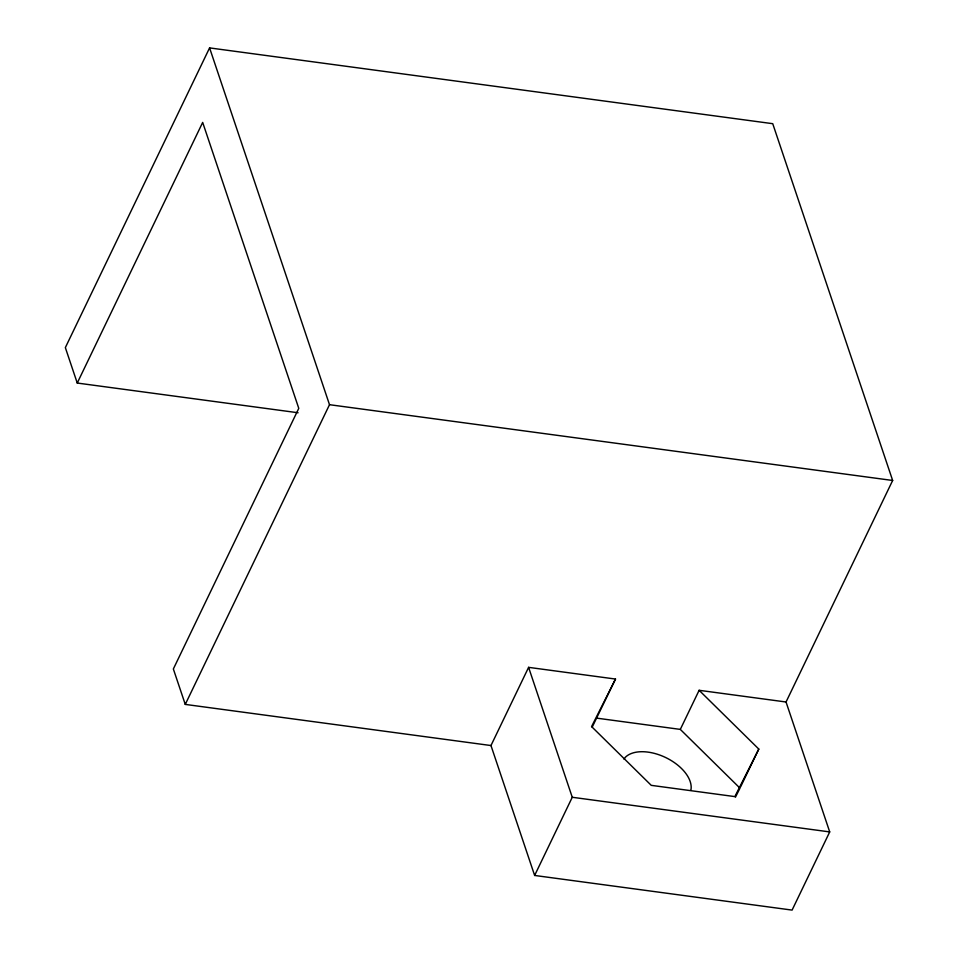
<?xml version="1.0" encoding="UTF-8"?>
<svg xmlns="http://www.w3.org/2000/svg" width="958" height="958" viewBox="0 0 958 958"><rect width="100%" height="100%" fill="white"/><g stroke="black" fill="none" stroke-linecap="round" stroke-linejoin="round"><path stroke-width="1.44" d="M592.188 727.122L615.515 679.054L528.6 667.355L490.975 745.54L534.636 875.456L792.086 910.1L829.712 831.915L786.039 701.998L892.652 480.473L772.735 123.69L209.586 47.9L65.348 347.61L77.251 383.044L298.07 412.754M77.251 383.044L202.677 122.42L298.776 408.348L173.35 668.971L185.265 704.405L490.975 745.54M185.265 704.405L329.504 404.695L209.586 47.9M534.636 875.456L572.261 797.272L528.6 667.355M735.445 797.176L739.983 788.171L680.312 729.397L699.124 690.299L786.039 701.998M740.63 786.817L758.796 749.072L699.124 690.299M615.515 679.054L591.577 726.571L651.248 785.344L734.858 796.601L758.796 749.072M624.077 759.263L625.263 757.359A37.206 21.507 25.7 0 1 666.696 758.041A37.206 21.507 25.7 0 1 690.85 790.338M329.504 404.695L892.652 480.473M596.702 718.141L680.312 729.397M572.261 797.272L829.712 831.915"/></g></svg>
